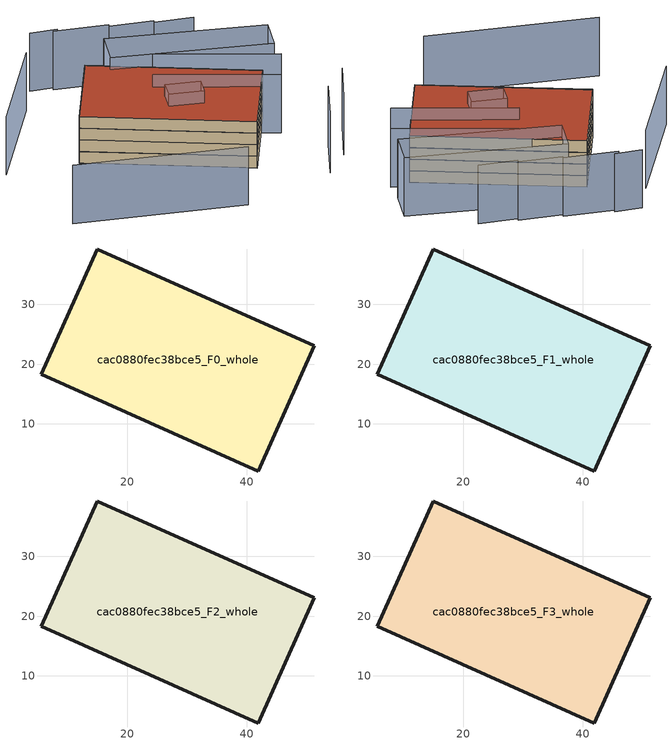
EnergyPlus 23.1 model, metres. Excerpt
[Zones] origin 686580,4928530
cac0880fec38bce5_F0_whole
 floor ground (EU_floor_Construction): 41.94,2.12 51.3,23.07 14.99,39.28 5.64,18.33 z0
 wall outside (EU_wall_Construction): 41.94,2.12 5.64,18.33 14.99,39.28 51.3,23.07 41.94,2.12 z0:3
cac0880fec38bce5_F1_whole
 floor to cac0880fec38bce5_F0_whole (EU_floor_Construction): 41.94,2.12 51.29,23.07 14.99,39.28 5.63,18.33 z3
 wall outside (EU_wall_Construction): 41.94,2.12 5.64,18.33 14.99,39.28 51.3,23.07 41.94,2.12 z3:6
cac0880fec38bce5_F2_whole
 floor to cac0880fec38bce5_F1_whole (EU_floor_Construction): 41.94,2.12 51.29,23.07 14.99,39.28 5.63,18.33 z6
 wall outside (EU_wall_Construction): 41.94,2.12 5.64,18.33 14.99,39.28 51.3,23.07 41.94,2.12 z6:9
cac0880fec38bce5_F3_whole
 floor to cac0880fec38bce5_F2_whole (EU_floor_Construction): 41.94,2.12 51.29,23.07 14.99,39.28 5.63,18.33 z9
 wall outside (EU_wall_Construction): 41.94,2.12 5.64,18.33 14.99,39.28 51.3,23.07 41.94,2.12 z9:12
 roof outside (EU_roof_Construction): 51.3,23.07 41.94,2.12 5.64,18.33 14.99,39.28 z12
shading: -5.27,-6.36 34.29,-12.46 / 56.39,-5.56 60.5,6.35 / 2.87,44.31 -11.51,19.22 / 34.5,47.37 24.38,48.7 / 24.47,49.36 11.92,51.02 / 13.13,51.68 6.77,52.14 / 43.41,45.68 34.43,46.74 / 33.93,14.23 25.93,15.66 / 25.93,15.66 26.71,20 / 26.71,20 34.71,18.57 / 34.71,18.57 33.93,14.23 / 52.56,14.82 25.73,24.94 / 25.73,24.94 28.99,33.61 / 28.99,33.61 55.83,23.48 / 55.83,23.48 52.56,14.82 / 57.62,36.72 56,28.43 / 56,28.43 19.65,35.55 / 19.65,35.55 21.27,43.84 / 21.27,43.84 57.62,36.72 z0:15
[Building]
EU S2 Campaign: North Axis=0; Terrain=City; Solar Distribution=FullExterior
[Site:Location]
Bologna: Latitude=44.5; Longitude=11.25; Time Zone=1; Elevation=37
[SizingPeriod:WeatherFileDays]
AnnualSizingPeriod: Begin Month=1; Begin Day of Month=1; End Month=12; End Day of Month=31; Day of Week for Start Day=Monday; Use Weather File Daylight Saving Period=No; Use Weather File Rain and Snow Indicators=No
[MATERIAL]
EU_InternalMass_Material: Roughness=MediumRough; Thickness=0.1; Conductivity=1; Density=1800; Specific Heat=900; Thermal Absorptance=0.9; Solar Absorptance=0.7; Visible Absorptance=0.7
[MATERIAL:NOMASS] Roughness=MediumRough; Thermal Absorptance=0.9; Solar Absorptance=0.7; Visible Absorptance=0.7
Name | Thermal Resistance
EU_wall_NoMass | 0.937881
EU_roof_NoMass | 0.548572
EU_floor_NoMass | 0.71348
[CONSTRUCTION]
EU_wall_Construction: EU_wall_NoMass
EU_roof_Construction: EU_roof_NoMass
EU_floor_Construction: EU_floor_NoMass
EU_InternalMass_Construction: EU_InternalMass_Material
[ZONE] Type=1; Multiplier=1; Ceiling Height=autocalculate; Volume=2736.7; Floor Area=autocalculate; Part of Total Floor Area=Yes
cac0880fec38bce5_F0_whole; cac0880fec38bce5_F1_whole; cac0880fec38bce5_F2_whole; cac0880fec38bce5_F3_whole
[INTERNALMASS] Construction=EU_InternalMass_Construction; Surface Area=912.234
Name | Zone or ZoneList
cac0880fec38bce5_F0_whole_EU_InternalMass | cac0880fec38bce5_F0_whole
cac0880fec38bce5_F1_whole_EU_InternalMass | cac0880fec38bce5_F1_whole
cac0880fec38bce5_F2_whole_EU_InternalMass | cac0880fec38bce5_F2_whole
cac0880fec38bce5_F3_whole_EU_InternalMass | cac0880fec38bce5_F3_whole
[OTHEREQUIPMENT] Fuel Type=Electricity; Design Level Calculation Method=Watts/Area; Power per Zone Floor Area=1; Fraction Latent=0; Fraction Radiant=0; Fraction Lost=0; Carbon Dioxide Generation Rate=0; EndUse Subcategory=EU_Step8_InternalGains
Name | Zone or ZoneList or Space or SpaceList | Schedule
EU_Step8_InternalGain_cac0880fec38bce5_F0_whole_f000 | cac0880fec38bce5_F0_whole | EU_Step8_GainSchedule_cac0880fec38bce5_F0_whole_f000
EU_Step8_InternalGain_cac0880fec38bce5_F1_whole_f000 | cac0880fec38bce5_F1_whole | EU_Step8_GainSchedule_cac0880fec38bce5_F1_whole_f000
EU_Step8_InternalGain_cac0880fec38bce5_F2_whole_f000 | cac0880fec38bce5_F2_whole | EU_Step8_GainSchedule_cac0880fec38bce5_F2_whole_f000
EU_Step8_InternalGain_cac0880fec38bce5_F3_whole_f000 | cac0880fec38bce5_F3_whole | EU_Step8_GainSchedule_cac0880fec38bce5_F3_whole_f000
[ZONEVENTILATION:DESIGNFLOWRATE] Schedule=EU_AlwaysOn; Design Flow Rate Calculation Method=AirChanges/Hour; Air Changes per Hour=0.687892; Ventilation Type=Natural; Fan Pressure Rise=0; Fan Total Efficiency=1; Constant Term Coefficient=1; Temperature Term Coefficient=0; Velocity Term Coefficient=0; Velocity Squared Term Coefficient=0; Minimum Indoor Temperature=-100; Maximum Indoor Temperature=100; Delta Temperature=-100; Minimum Outdoor Temperature=-100; Maximum Outdoor Temperature=100; Maximum Wind Speed=40
Name | Zone or ZoneList or Space or SpaceList
EU_ConstantAir_cac0880fec38bce5_F0_whole | cac0880fec38bce5_F0_whole
EU_ConstantAir_cac0880fec38bce5_F1_whole | cac0880fec38bce5_F1_whole
EU_ConstantAir_cac0880fec38bce5_F2_whole | cac0880fec38bce5_F2_whole
EU_ConstantAir_cac0880fec38bce5_F3_whole | cac0880fec38bce5_F3_whole
[HVACTEMPLATE:THERMOSTAT] Constant Heating Setpoint=20; Constant Cooling Setpoint=50
EU_HeatOnly_cac0880fec38bce5_F0_whole; EU_HeatOnly_cac0880fec38bce5_F1_whole; EU_HeatOnly_cac0880fec38bce5_F2_whole; EU_HeatOnly_cac0880fec38bce5_F3_whole
[HVACTEMPLATE:ZONE:IDEALLOADSAIRSYSTEM] System Availability Schedule=EU_AlwaysOn; Maximum Heating Supply Air Temperature=50; Minimum Cooling Supply Air Temperature=13; Maximum Heating Supply Air Humidity Ratio=0.0156; Minimum Cooling Supply Air Humidity Ratio=0.0077; Heating Limit=NoLimit; Cooling Limit=NoLimit; Heating Availability Schedule=EU_AlwaysOn; Cooling Availability Schedule=EU_CoolingOff; Dehumidification Control Type=ConstantSensibleHeatRatio; Cooling Sensible Heat Ratio=0.7; Dehumidification Setpoint=60; Humidification Control Type=None; Humidification Setpoint=30; Outdoor Air Method=None; Outdoor Air Flow Rate per Person=0.00944; Outdoor Air Flow Rate per Zone Floor Area=0; Outdoor Air Flow Rate per Zone=0; Demand Controlled Ventilation Type=None; Outdoor Air Economizer Type=NoEconomizer; Heat Recovery Type=None; Sensible Heat Recovery Effectiveness=0.7; Latent Heat Recovery Effectiveness=0.65
Name | Template Thermostat
cac0880fec38bce5_F0_whole | EU_HeatOnly_cac0880fec38bce5_F0_whole
cac0880fec38bce5_F1_whole | EU_HeatOnly_cac0880fec38bce5_F1_whole
cac0880fec38bce5_F2_whole | EU_HeatOnly_cac0880fec38bce5_F2_whole
cac0880fec38bce5_F3_whole | EU_HeatOnly_cac0880fec38bce5_F3_whole
[SIZING:ZONE] Zone Cooling Design Supply Air Temperature Input Method=SupplyAirTemperature; Zone Cooling Design Supply Air Temperature=13; Zone Heating Design Supply Air Temperature Input Method=SupplyAirTemperature; Zone Heating Design Supply Air Temperature=50; Zone Cooling Design Supply Air Humidity Ratio=0.008; Zone Heating Design Supply Air Humidity Ratio=0.008; Cooling Design Air Flow Method=DesignDay; Cooling Design Air Flow Rate=0; Cooling Minimum Air Flow per Zone Floor Area=0.000762; Cooling Minimum Air Flow=0; Cooling Minimum Air Flow Fraction=0.2; Heating Design Air Flow Method=DesignDay; Heating Design Air Flow Rate=0; Heating Maximum Air Flow per Zone Floor Area=0.002032; Heating Maximum Air Flow=0.141576; Heating Maximum Air Flow Fraction=0.3; Account for Dedicated Outdoor Air System=No; Dedicated Outdoor Air System Control Strategy=NeutralSupplyAir; Dedicated Outdoor Air Low Setpoint Temperature for Design=autosize; Dedicated Outdoor Air High Setpoint Temperature for Design=autosize; Zone Load Sizing Method=Sensible Load Only No Latent Load; Zone Latent Cooling Design Supply Air Humidity Ratio Input Method=HumidityRatioDifference; Zone Cooling Design Supply Air Humidity Ratio Difference=0.005; Zone Latent Heating Design Supply Air Humidity Ratio Input Method=HumidityRatioDifference; Zone Humidification Design Supply Air Humidity Ratio Difference=0.005
cac0880fec38bce5_F0_whole; cac0880fec38bce5_F1_whole; cac0880fec38bce5_F2_whole; cac0880fec38bce5_F3_whole
[SCHEDULE:CONSTANT]
Name | Hourly Value
EU_AlwaysOn | 1
EU_CoolingOff | 0
[SCHEDULE:FILE] Column Number=1; Rows to Skip at Top=0; Number of Hours of Data=8760; Column Separator=Comma; Interpolate to Timestep=No; Minutes per Item=60; Adjust Schedule for Daylight Savings=Yes
Name | File
EU_Step8_GainSchedule_cac0880fec38bce5_F0_whole_f000 | ../../schedules/cac0880fec38bce5/cac0880fec38bce5_F0_whole_f000_gain.csv
EU_Step8_GainSchedule_cac0880fec38bce5_F1_whole_f000 | ../../schedules/cac0880fec38bce5/cac0880fec38bce5_F1_whole_f000_gain.csv
EU_Step8_GainSchedule_cac0880fec38bce5_F2_whole_f000 | ../../schedules/cac0880fec38bce5/cac0880fec38bce5_F2_whole_f000_gain.csv
EU_Step8_GainSchedule_cac0880fec38bce5_F3_whole_f000 | ../../schedules/cac0880fec38bce5/cac0880fec38bce5_F3_whole_f000_gain.csv
